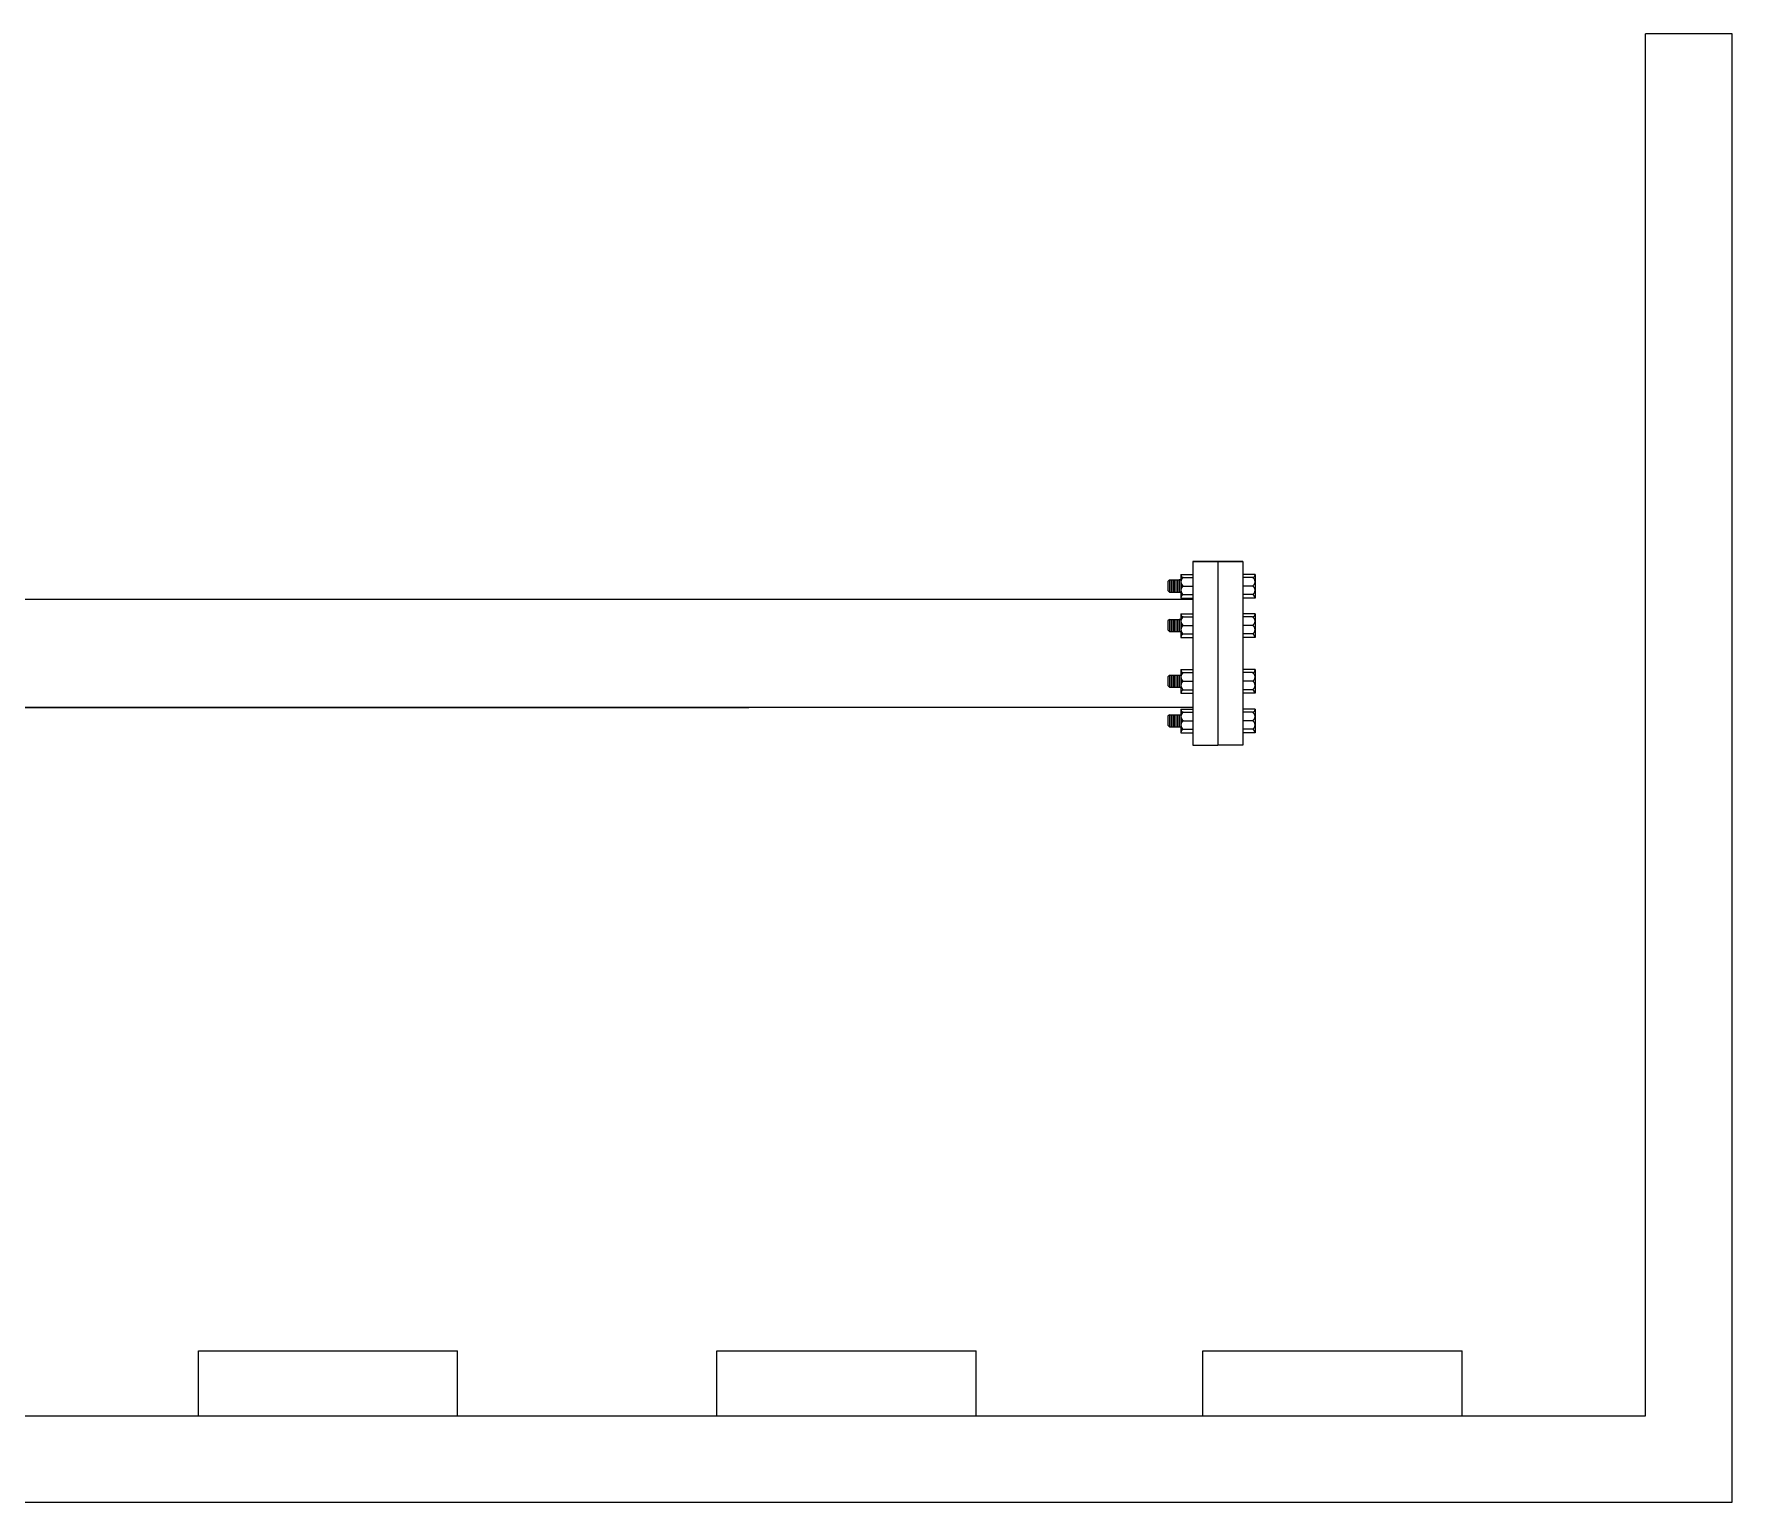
# Model space of a CAD drawing. Header units: inches. Extents: x 72601 to 92539, y -26779 to -15965.
# Drawn here: x 88609 to 92539, y -19365 to -15965 of the extents above; entities that cross this region are included whole.
import ezdxf

# ---------------------------------------------------------------- set-up
doc = ezdxf.new("R2010")
doc.units = ezdxf.units.IN
doc.header["$MEASUREMENT"] = 0
doc.layers.add('M-X-BKGD', color=8, linetype='Continuous')

msp = doc.modelspace()

# ---------------------------------------------------------------- linework, layer by layer
at = {"layer": 'M-X-BKGD'}
for p, q in [((92339.4, -19165.1), (92339.4, -15965.1)), ((92539.4, -15965.1), (92339.4, -15965.1)), ((92539.4, -19365.1), (92539.4, -15965.1)), ((91291.5, -17187.1), (91349.4, -17187.1)), ((91349.4, -17187.1), (91291.5, -17187.1)), ((91291.5, -17187.1), (91291.5, -17612.5)), ((91349.4, -17187.1), (91349.4, -17612.5)), ((91349.4, -17187.1), (91407.2, -17187.1)), ((91407.2, -17187.1), (91349.4, -17187.1)), ((91349.4, -17187.1), (91349.4, -17612.5)), ((91407.2, -17187.1), (91407.2, -17612.5)), ((91237.2, -17229.7), (91233.5, -17233.4)), ((91233.5, -17233.4), (91233.5, -17253.9)), ((91233.5, -17233.4), (91233.5, -17253.9)), ((91237.2, -17257.7), (91233.5, -17253.9)), ((91237.2, -17229.7), (91237.2, -17257.7)), ((91237.2, -17229.7), (91263.6, -17229.7)), ((91241, -17229.7), (91241, -17257.7)), ((91244.7, -17229.7), (91244.7, -17257.7)), ((91248.4, -17229.7), (91248.4, -17257.7)), ((91252.2, -17229.7), (91252.2, -17257.7)), ((91255.9, -17229.7), (91255.9, -17257.7)), ((91259.6, -17229.7), (91259.6, -17257.7)), ((91264.3, -17229.7), (91259.6, -17229.7)), ((91263.6, -17216.7), (91291.5, -17216.7)), ((91263.6, -17216.7), (91263.6, -17271.6)), ((91269.2, -17224), (91291.5, -17224)), ((91269.2, -17243.7), (91291.5, -17243.7)), ((91435.2, -17216.7), (91407.2, -17216.7)), ((91429.5, -17224), (91407.2, -17224)), ((91429.5, -17243.7), (91407.2, -17243.7)), ((91435.2, -17229.7), (91434.4, -17229.7)), ((91435.2, -17216.7), (91435.2, -17271.6)), ((91291.5, -17274.8), (84564.4, -17274.8)), ((91237.2, -17257.7), (91263.6, -17257.7)), ((91264.3, -17257.7), (91259.6, -17257.7)), ((91263.6, -17271.6), (91291.5, -17271.6)), ((91269.2, -17263.4), (91291.5, -17263.4)), ((91349.4, -17274.8), (91349.4, -17524.8)), ((91349.4, -17289.8), (91349.4, -17509.8)), ((91429.5, -17263.4), (91407.2, -17263.4)), ((91435.2, -17271.6), (91407.2, -17271.6)), ((91237.2, -17320.9), (91233.5, -17324.6)), ((91233.5, -17324.6), (91233.5, -17345.1)), ((91233.5, -17324.6), (91233.5, -17345.1)), ((91237.2, -17320.9), (91237.2, -17348.8)), ((91237.2, -17320.9), (91263.6, -17320.9)), ((91241, -17320.9), (91241, -17348.8)), ((91244.7, -17320.9), (91244.7, -17348.8)), ((91248.4, -17320.9), (91248.4, -17348.8)), ((91252.2, -17320.9), (91252.2, -17348.8)), ((91255.9, -17320.9), (91255.9, -17348.8)), ((91259.6, -17320.9), (91259.6, -17348.8)), ((91263.6, -17320.9), (91259.6, -17320.9)), ((91263.6, -17307.8), (91291.5, -17307.8)), ((91263.6, -17307.8), (91263.6, -17362.7)), ((91269.2, -17315.1), (91291.5, -17315.1)), ((91435.2, -17307.8), (91407.2, -17307.8)), ((91429.5, -17315.1), (91407.2, -17315.1)), ((91435.2, -17307.8), (91435.2, -17362.7)), ((91237.2, -17348.8), (91233.5, -17345.1)), ((91237.2, -17348.8), (91263.6, -17348.8)), ((91263.6, -17362.7), (91291.5, -17362.7)), ((91269.2, -17334.8), (91291.5, -17334.8)), ((91269.2, -17354.6), (91291.5, -17354.6)), ((91429.5, -17334.8), (91407.2, -17334.8)), ((91429.5, -17354.6), (91407.2, -17354.6)), ((91435.2, -17362.7), (91407.2, -17362.7)), ((91237.2, -17450.1), (91233.5, -17453.8)), ((91237.2, -17450.1), (91237.2, -17478)), ((91237.2, -17450.1), (91263.6, -17450.1)), ((91241, -17450.1), (91241, -17478)), ((91244.7, -17450.1), (91244.7, -17478)), ((91248.4, -17450.1), (91248.4, -17478)), ((91252.2, -17450.1), (91252.2, -17478)), ((91255.9, -17450.1), (91255.9, -17478)), ((91259.6, -17450.1), (91259.6, -17478)), ((91263.6, -17437.1), (91291.5, -17437.1)), ((91263.6, -17437.1), (91263.6, -17492)), ((91269.2, -17444.3), (91291.5, -17444.3)), ((91435.2, -17437.1), (91407.2, -17437.1)), ((91429.5, -17444.3), (91407.2, -17444.3)), ((91435.2, -17437.1), (91435.2, -17492)), ((91233.5, -17453.8), (91233.5, -17474.3)), ((91233.5, -17453.8), (91233.5, -17474.3)), ((91237.2, -17478), (91233.5, -17474.3)), ((91237.2, -17478), (91263.6, -17478)), ((91269.2, -17464.1), (91291.5, -17464.1)), ((91269.2, -17483.8), (91291.5, -17483.8)), ((91429.5, -17464.1), (91407.2, -17464.1)), ((91429.5, -17483.8), (91407.2, -17483.8)), ((91291.5, -17524.8), (86878, -17524.8)), ((86878, -17524.8), (90263.2, -17524.8)), ((91263.6, -17492), (91291.5, -17492)), ((91263.6, -17528.7), (91291.5, -17528.7)), ((91263.6, -17528.7), (91263.6, -17583.6)), ((91435.2, -17492), (91407.2, -17492)), ((91435.2, -17528.7), (91407.2, -17528.7)), ((91435.2, -17528.7), (91435.2, -17583.6)), ((91237.2, -17541.7), (91233.5, -17545.4)), ((91233.5, -17545.4), (91233.5, -17565.9)), ((91233.5, -17545.4), (91233.5, -17565.9)), ((91237.2, -17569.6), (91233.5, -17565.9)), ((91237.2, -17541.7), (91237.2, -17569.6)), ((91237.2, -17541.7), (91263.6, -17541.7)), ((91237.2, -17569.6), (91263.6, -17569.6)), ((91241, -17541.7), (91241, -17569.6)), ((91244.7, -17541.7), (91244.7, -17569.6)), ((91248.4, -17541.7), (91248.4, -17569.6)), ((91252.2, -17541.7), (91252.2, -17569.6)), ((91255.9, -17541.7), (91255.9, -17569.6)), ((91259.6, -17541.7), (91259.6, -17569.6)), ((91269.2, -17535.9), (91291.5, -17535.9)), ((91269.2, -17555.7), (91291.5, -17555.7)), ((91429.5, -17535.9), (91407.2, -17535.9)), ((91429.5, -17555.7), (91407.2, -17555.7)), ((91435.2, -17541.7), (91434.4, -17541.7)), ((91263.6, -17583.6), (91291.5, -17583.6)), ((91269.2, -17575.4), (91291.5, -17575.4)), ((91429.5, -17575.4), (91407.2, -17575.4)), ((91435.2, -17583.6), (91407.2, -17583.6)), ((91291.5, -17612.5), (91349.4, -17612.5)), ((91407.2, -17612.5), (91349.4, -17612.5)), ((88989.4, -19165.1), (88989.4, -19015.2)), ((88989.4, -19015.2), (89589.4, -19015.2)), ((89589.4, -19165.1), (89589.4, -19015.2)), ((90189.4, -19165.1), (90189.4, -19015.2)), ((90189.4, -19015.2), (90789.4, -19015.2)), ((90789.4, -19165.1), (90789.4, -19015.2)), ((91314.4, -19165.1), (91314.4, -19015.2)), ((91314.4, -19015.2), (91914.4, -19015.2)), ((91914.4, -19165.1), (91914.4, -19015.2)), ((87189.4, -19165.1), (89589.4, -19165.1)), ((89589.4, -19165.1), (91314.4, -19165.1)), ((90789.4, -19165.1), (91914.4, -19165.1)), ((91914.4, -19165.1), (92339.4, -19165.1)), ((83639.4, -19365.1), (92539.4, -19365.1))]:
    msp.add_line(p, q, dxfattribs=at)
for centre, radius, start, end in [((91275, -17233.8), 11.4, 120.1598, 239.8402), ((91274.9, -17253.5), 11.4, 120.121, 239.879), ((91269.8, -17217.7), 6.24, 178.4884, 264.7881), ((91429, -17217.7), 6.24, 275.2119, 1.5116), ((91423.8, -17233.8), 11.4, 300.1598, 59.8402), ((91423.8, -17253.5), 11.4, 300.121, 59.879), ((91273.1, -17272.2), 9.56, 113.9067, 176.5963), ((91425.7, -17272.2), 9.56, 3.4037, 66.0933), ((91275, -17325), 11.4, 120.1598, 239.8402), ((91269.8, -17308.9), 6.24, 178.4884, 264.7881), ((91429, -17308.9), 6.24, 275.2119, 1.5116), ((91423.8, -17325), 11.4, 300.1598, 59.8402), ((91274.9, -17344.7), 11.4, 120.121, 239.879), ((91273.1, -17363.3), 9.56, 113.9067, 176.5963), ((91423.8, -17344.7), 11.4, 300.121, 59.879), ((91425.7, -17363.3), 9.56, 3.4037, 66.0933), ((91275, -17454.2), 11.4, 120.1598, 239.8402), ((91269.8, -17438.1), 6.24, 178.4884, 264.7881), ((91429, -17438.1), 6.24, 275.2119, 1.5116), ((91423.8, -17454.2), 11.4, 300.1598, 59.8402), ((91274.9, -17473.9), 11.4, 120.121, 239.879), ((91273.1, -17492.5), 9.56, 113.9067, 176.5963), ((91423.8, -17473.9), 11.4, 300.121, 59.879), ((91425.7, -17492.5), 9.56, 3.4037, 66.0933), ((91269.8, -17529.7), 6.24, 178.4884, 264.7881), ((91429, -17529.7), 6.24, 275.2119, 1.5116), ((91275, -17545.8), 11.4, 120.1598, 239.8402), ((91274.9, -17565.5), 11.4, 120.121, 239.879), ((91423.8, -17545.8), 11.4, 300.1598, 59.8402), ((91423.8, -17565.5), 11.4, 300.121, 59.879), ((91273.1, -17584.1), 9.56, 113.9067, 176.5963), ((91425.7, -17584.1), 9.56, 3.4037, 66.0933)]:
    msp.add_arc(centre, radius, start, end, dxfattribs=at)

doc.saveas('drawing.dxf')
